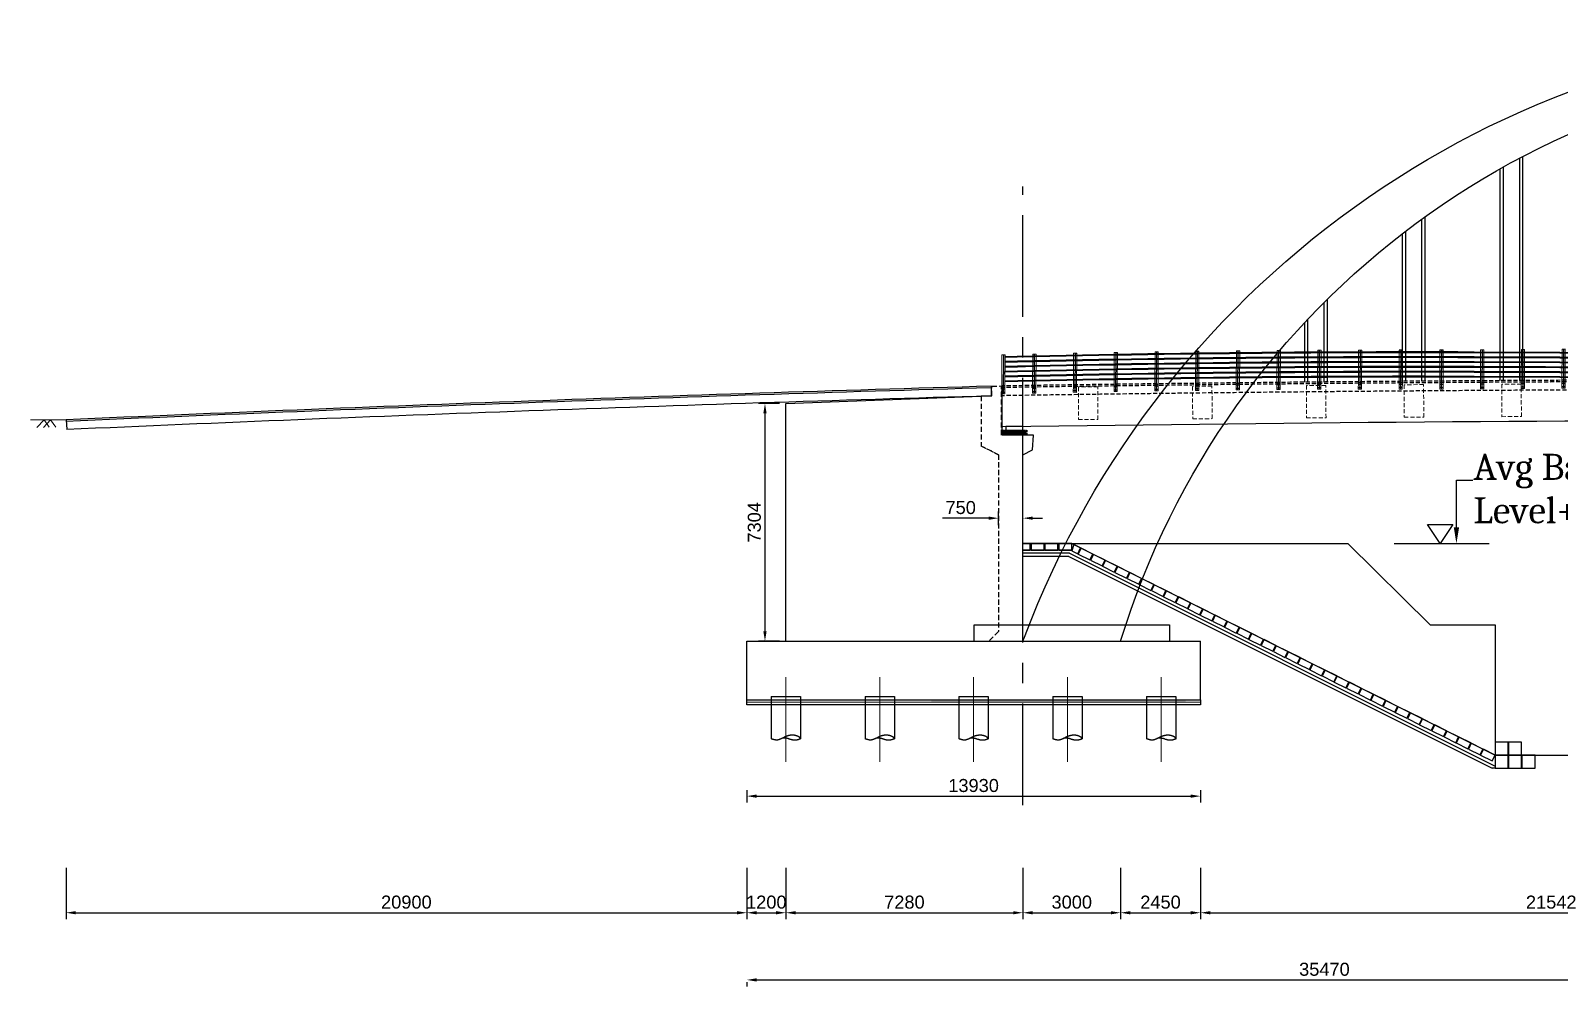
# Model space of a CAD drawing. Header units: millimetres. Extents: x 1231188 to 3899118, y -5478610 to -489530.
# Drawn here: x 3068080 to 3115048, y -2933887 to -2904527 of the extents above; entities that cross this region are included whole.
import ezdxf
from ezdxf import colors
from ezdxf.entities.mleader import LeaderData, LeaderLine
from ezdxf.math import Vec2, Vec3

# ---------------------------------------------------------------- set-up
doc = ezdxf.new("R2010")
doc.units = ezdxf.units.MM
doc.header["$LTSCALE"] = 25
doc.header["$MEASUREMENT"] = 0
doc.header["$PDMODE"] = 3
for name, pattern in [('CENTER', [2, 1.25, -0.25, 0.25, -0.25]), ('CENTER2', [1.125, 0.75, -0.125, 0.125, -0.125]), ('DASHED2', [0.375, 0.25, -0.125])]:
    doc.linetypes.add(name, pattern=pattern)
doc.layers.get('Defpoints').update_dxf_attribs({"color": 230, "lineweight": 9})
for name, color, linetype in [('ABUTMENT', 1, 'Continuous'), ('bearing', 7, 'Continuous'), ('con-outline', 7, 'Continuous'), ('Deck _Hidden', 7, 'DASHED2'), ('Girder _Hidden', 8, 'DASHED2'), ('Hatch 1', 14, 'Continuous'), ('pedestal', 7, 'Continuous'), ('Pile Cap', 21, 'Continuous'), ('Railling_1', 8, 'Continuous'), ('Restraint-1', 8, 'DASHED2'), ('SLOPEEARTH', 3, 'Continuous'), ('Suspender', 3, 'Continuous'), ('WC_Hidden', 8, 'DASHED2')]:
    doc.layers.add(name, color=color, linetype=linetype)
for name, color, linetype, lineweight in [('Center line', 252, 'CENTER', 9), ('COLUMN', 1, 'Continuous', 25), ('Con_Hidden', 8, 'DASHED2', 9), ('DIM', 8, 'Continuous', 13), ('DIMEN', 8, 'Continuous', 9), ('grid', 114, 'CENTER2', 20), ('HATCH', 191, 'Continuous', 9), ('HOUSEP1', 7, 'Continuous', 15), ('PILE', 214, 'Continuous', 30), ('Railing', 8, 'Continuous', 0), ('WALL', 10, 'Continuous', 25), ('x section', 3, 'Continuous', 30)]:
    doc.layers.add(name, color=color, linetype=linetype, lineweight=lineweight)
doc.styles.add('ARIAL', font='arial.ttf', dxfattribs={"height": 400})
doc.styles.get("Standard").update_dxf_attribs({"font": 'swissl.ttf'})
doc.dimstyles.new('dim-50', dxfattribs={"dimtxt": 200, "dimasz": 200, "dimexe": 20, "dimexo": 20, "dimgap": 0.09, "dimtad": 0, "dimdec": 0, "dimzin": 0, "dimdsep": 46, "dimtxsty": 'Standard', "dimcen": 0.09, "dimclrd": 5, "dimclrt": 5, "dimazin": 0, "dimtfac": 1, "dimtdec": 0, "dimtofl": 0, "dimtmove": 0, "dimatfit": 3, "dimfxl": 1, "dimtolj": 1, "dimtzin": 0, "dimarcsym": 0})

# ---------------------------------------------------------------- blocks, each defined once
blk = doc.blocks.new('Railing')
at = {"layer": 'Railing', "linetype": 'Continuous', "ltscale": 100}
for p, q in [((136657, 473126), (136657, 472128)), ((136757, 473126), (136757, 472128)), ((136657, 472128), (136657, 471928)), ((136657, 472128), (136757, 472128)), ((136757, 472128), (136757, 471928)), ((136657, 471928), (136757, 471928))]:
    blk.add_line(p, q, dxfattribs=at)
at = {"layer": 'Railing', "color": 5, "linetype": 'Continuous', "ltscale": 100}
for p, q in [((136702, 471928), (136702, 473126)), ((136707, 471928), (136707, 473128)), ((136712, 471928), (136712, 473126))]:
    blk.add_line(p, q, dxfattribs=at)
at = {"layer": 'Railing', "color": 5}
for p, q in [((136677, 472076), (136665, 472076)), ((136677, 472076), (136677, 472089)), ((136677, 472076), (136677, 472061)), ((136677, 472076), (136691, 472076)), ((136737, 472076), (136723, 472076)), ((136737, 472076), (136737, 472089)), ((136737, 472076), (136737, 472061)), ((136737, 472076), (136748, 472076)), ((136677, 471976), (136665, 471976)), ((136677, 471976), (136677, 471989)), ((136677, 471976), (136677, 471961)), ((136677, 471976), (136691, 471976)), ((136737, 471976), (136723, 471976)), ((136737, 471976), (136737, 471989)), ((136737, 471976), (136737, 471961)), ((136737, 471976), (136748, 471976))]:
    blk.add_line(p, q, dxfattribs=at)
for centre in [(136677, 472076), (136737, 472076), (136677, 471976), (136737, 471976)]:
    blk.add_circle(centre, 6.69, dxfattribs=at)
at = {"layer": 'Railing', "linetype": 'Continuous', "ltscale": 100}
for points in [[(136657, 473128), (136657, 473128), (136657, 473127), (136657, 473126), (136679, 473126), (136702, 473126), (136702, 473120), (136702, 473114), (136704, 473114), (136707, 473114), (136707, 473121), (136707, 473128), (136682, 473128), (136657, 473128)], [(136757, 473128), (136757, 473128), (136757, 473127), (136757, 473126), (136734, 473126), (136712, 473126), (136712, 473120), (136712, 473114), (136709, 473114), (136707, 473114), (136707, 473121), (136707, 473128), (136732, 473128), (136757, 473128)]]:
    blk.add_open_spline(points, degree=2, knots=[0, 0, 0, 5, 10, 10, 50, 50, 90, 90, 100, 100, 150, 150, 200, 200, 200], dxfattribs=at)
blk.add_open_spline([(136657, 473128), (136732, 473128), (136757, 473128)], degree=2, dxfattribs=at)
blk = doc.blocks.new('wq')
at = {"layer": 'Railling_1', "linetype": 'Continuous', "ltscale": 100}
for points in [[(3152767, -2891022), (3152395, -2891014), (3151894, -2891002), (3151393, -2890992), (3150892, -2890982), (3150391, -2890972), (3149890, -2890962), (3149389, -2890954), (3148888, -2890945), (3148387, -2890937), (3147886, -2890930), (3147385, -2890923), (3146884, -2890917), (3146383, -2890911), (3145882, -2890905), (3145381, -2890900), (3144881, -2890895), (3144380, -2890891), (3143879, -2890888), (3143378, -2890884), (3142877, -2890882), (3142376, -2890879), (3141875, -2890878), (3141374, -2890876), (3140873, -2890875), (3140372, -2890875), (3139871, -2890875), (3139371, -2890876), (3138870, -2890877), (3138369, -2890878), (3125223, -2890930)], [(3152767, -2891047), (3152394, -2891039), (3151893, -2891027), (3151392, -2891017), (3150891, -2891007), (3150390, -2890997), (3149890, -2890987), (3149389, -2890979), (3148888, -2890970), (3148387, -2890962), (3147886, -2890955), (3147385, -2890948), (3146884, -2890942), (3146383, -2890936), (3145882, -2890930), (3145381, -2890925), (3144880, -2890920), (3144379, -2890916), (3143879, -2890913), (3143378, -2890909), (3142877, -2890907), (3142376, -2890904), (3141875, -2890903), (3141374, -2890901), (3140873, -2890900), (3140372, -2890900), (3139871, -2890900), (3139371, -2890901), (3138870, -2890902), (3138369, -2890903), (3125223, -2890955)], [(3152768, -2891172), (3152391, -2891164), (3151890, -2891152), (3151390, -2891142), (3150889, -2891131), (3150388, -2891122), (3149887, -2891112), (3149386, -2891104), (3148886, -2891095), (3148385, -2891087), (3147884, -2891080), (3147383, -2891073), (3146882, -2891067), (3146382, -2891061), (3145881, -2891055), (3145380, -2891050), (3144879, -2891045), (3144378, -2891041), (3143878, -2891038), (3143377, -2891034), (3142876, -2891032), (3142375, -2891029), (3141875, -2891028), (3141374, -2891026), (3140873, -2891025), (3140372, -2891025), (3139871, -2891025), (3139371, -2891026), (3138870, -2891027), (3138369, -2891028), (3125223, -2891080)], [(3152768, -2891197), (3152391, -2891189), (3151890, -2891177), (3151389, -2891167), (3150888, -2891156), (3150388, -2891147), (3149887, -2891137), (3149386, -2891129), (3148885, -2891120), (3148384, -2891112), (3147884, -2891105), (3147383, -2891098), (3146882, -2891092), (3146381, -2891086), (3145880, -2891080), (3145380, -2891075), (3144879, -2891070), (3144378, -2891066), (3143877, -2891063), (3143377, -2891059), (3142876, -2891057), (3142375, -2891054), (3141874, -2891053), (3141374, -2891051), (3140873, -2891050), (3140372, -2891050), (3139871, -2891050), (3139371, -2891051), (3138870, -2891052), (3138369, -2891053), (3125223, -2891105)], [(3152769, -2891322), (3152388, -2891314), (3151887, -2891302), (3151386, -2891292), (3150886, -2891281), (3150385, -2891272), (3149884, -2891262), (3149384, -2891254), (3148883, -2891245), (3148382, -2891237), (3147882, -2891230), (3147381, -2891223), (3146880, -2891217), (3146380, -2891211), (3145879, -2891205), (3145378, -2891200), (3144878, -2891195), (3144377, -2891191), (3143877, -2891188), (3143376, -2891184), (3142875, -2891182), (3142375, -2891179), (3141874, -2891178), (3141373, -2891176), (3140873, -2891175), (3140372, -2891175), (3139871, -2891175), (3139371, -2891176), (3138870, -2891177), (3138370, -2891178), (3125223, -2891230)], [(3152769, -2891347), (3152387, -2891339), (3151887, -2891327), (3151386, -2891317), (3150885, -2891306), (3150385, -2891297), (3149884, -2891287), (3149383, -2891279), (3148883, -2891270), (3148382, -2891262), (3147881, -2891255), (3147381, -2891248), (3146880, -2891242), (3146379, -2891236), (3145879, -2891230), (3145378, -2891225), (3144878, -2891220), (3144377, -2891216), (3143876, -2891213), (3143376, -2891209), (3142875, -2891207), (3142374, -2891204), (3141874, -2891203), (3141373, -2891201), (3140873, -2891200), (3140372, -2891200), (3139871, -2891200), (3139371, -2891201), (3138870, -2891202), (3138370, -2891203), (3125223, -2891255)], [(3152769, -2891472), (3152384, -2891464), (3151884, -2891452), (3151383, -2891442), (3150883, -2891431), (3150382, -2891422), (3149882, -2891412), (3149381, -2891404), (3148881, -2891395), (3148380, -2891387), (3147880, -2891380), (3147379, -2891373), (3146878, -2891367), (3146378, -2891361), (3145877, -2891355), (3145377, -2891350), (3144876, -2891345), (3144376, -2891341), (3143875, -2891338), (3143375, -2891334), (3142874, -2891332), (3142374, -2891329), (3141873, -2891328), (3141373, -2891326), (3140872, -2891325), (3140372, -2891325), (3139872, -2891325), (3139371, -2891326), (3138871, -2891327), (3138370, -2891328), (3125223, -2891380)], [(3152770, -2891497), (3152384, -2891489), (3151883, -2891477), (3151383, -2891467), (3150882, -2891456), (3150382, -2891447), (3149881, -2891437), (3149381, -2891429), (3148880, -2891420), (3148380, -2891412), (3147879, -2891405), (3147379, -2891398), (3146878, -2891392), (3146378, -2891386), (3145877, -2891380), (3145377, -2891375), (3144876, -2891370), (3144376, -2891366), (3143875, -2891363), (3143375, -2891359), (3142874, -2891357), (3142374, -2891354), (3141873, -2891353), (3141373, -2891351), (3140872, -2891350), (3140372, -2891350), (3139872, -2891350), (3139371, -2891351), (3138871, -2891352), (3138370, -2891353), (3125223, -2891405)], [(3152770, -2891623), (3152381, -2891613), (3151880, -2891602), (3151380, -2891592), (3150880, -2891581), (3150379, -2891572), (3149879, -2891562), (3149378, -2891554), (3148878, -2891545), (3148378, -2891537), (3147877, -2891530), (3147377, -2891523), (3146877, -2891517), (3146376, -2891511), (3145876, -2891505), (3145375, -2891500), (3144875, -2891495), (3144375, -2891491), (3143874, -2891488), (3143374, -2891484), (3142874, -2891482), (3142373, -2891479), (3141873, -2891478), (3141373, -2891476), (3140872, -2891475), (3140372, -2891475), (3139872, -2891475), (3139371, -2891476), (3138871, -2891477), (3138371, -2891478), (3125223, -2891530)], [(3152771, -2891648), (3152380, -2891638), (3151880, -2891627), (3151380, -2891617), (3150879, -2891606), (3150379, -2891597), (3149878, -2891587), (3149378, -2891579), (3148878, -2891570), (3148377, -2891562), (3147877, -2891555), (3147377, -2891548), (3146876, -2891542), (3146376, -2891536), (3145876, -2891530), (3145375, -2891525), (3144875, -2891520), (3144374, -2891516), (3143874, -2891513), (3143374, -2891509), (3142873, -2891507), (3142373, -2891504), (3141873, -2891503), (3141373, -2891501), (3140872, -2891500), (3140372, -2891500), (3139872, -2891500), (3139371, -2891501), (3138871, -2891502), (3138371, -2891503), (3125223, -2891555)], [(3152771, -2891773), (3152377, -2891763), (3151877, -2891752), (3151377, -2891742), (3150877, -2891731), (3150376, -2891722), (3149876, -2891712), (3149376, -2891704), (3148876, -2891695), (3148375, -2891687), (3147875, -2891680), (3147375, -2891673), (3146875, -2891667), (3146374, -2891661), (3145874, -2891655), (3145374, -2891650), (3144874, -2891645), (3144373, -2891641), (3143873, -2891638), (3143373, -2891634), (3142873, -2891632), (3142373, -2891629), (3141872, -2891628), (3141372, -2891626), (3140872, -2891625), (3140372, -2891625), (3139872, -2891625), (3139371, -2891626), (3138871, -2891627), (3138371, -2891628), (3125223, -2891680)], [(3152772, -2891798), (3152377, -2891788), (3151877, -2891777), (3151376, -2891767), (3150876, -2891756), (3150376, -2891747), (3149876, -2891737), (3149375, -2891729), (3148875, -2891720), (3148375, -2891712), (3147875, -2891705), (3147374, -2891698), (3146874, -2891692), (3146374, -2891686), (3145874, -2891680), (3145374, -2891675), (3144873, -2891670), (3144373, -2891666), (3143873, -2891663), (3143373, -2891659), (3142873, -2891657), (3142372, -2891654), (3141872, -2891653), (3141372, -2891651), (3140872, -2891650), (3140372, -2891650), (3139872, -2891650), (3139371, -2891651), (3138871, -2891652), (3138371, -2891653), (3125223, -2891705)]]:
    blk.add_lwpolyline(points, dxfattribs=at)
at = {"layer": 'Railling_1', "xscale": -1}
for p, rotation in [((3264163, -3363369), 0.2228000055985024), ((3265413, -3363369), 0.2228000055985024), ((3266663, -3363368), 0.2228000055985024), ((3267913, -3363371), 0.2228000055985024), ((3269163, -3363376), 0.2228000055985024), ((3270413, -3363385), 0.2228000055985024), ((3271663, -3363384), 0.2228000055985024), ((3272913, -3363387), 0.2228000055985024), ((3274163, -3363392), 0.2228000055985024), ((3275413, -3363400), 0.2228000055985024), ((3276663, -3363412), 0.2228000055985024), ((3279045, -3363085), 0.3603301238060918), ((3280295, -3363084), 0.3603301238060918), ((3281545, -3363087), 0.3603301238060918), ((3282795, -3363092), 0.3603301238060918), ((3284045, -3363100), 0.3603301238060918), ((3285295, -3363112), 0.3603301238060918), ((3286545, -3363126), 0.3603301238060918), ((3287795, -3363143), 0.3603301238060918), ((3289046, -3363163), 0.3603301238060918), ((3290296, -3363186), 0.3603301238060918), ((3291546, -3363211), 0.3603301238060918), ((3292496, -3363234), 0.3603301238060918)]:
    blk.add_blockref('Railing', p, dxfattribs=dict(at, rotation=rotation))
blk = doc.blocks.new('*D604')
at = {"layer": 'Defpoints', "color": 0, "lineweight": -2, "ltscale": 150, "transparency": 16777216}
for p in [(3069167, -2930048), (3090068, -2930048), (3090068, -2931624)]:
    blk.add_point(p, dxfattribs=at)
at = {"layer": 'DIM', "color": 0, "lineweight": -2, "ltscale": 150, "transparency": 16777216}
for p, q in [((3069167, -2930248), (3069167, -2931824)), ((3090068, -2930248), (3090068, -2931824))]:
    blk.add_line(p, q, dxfattribs=at)
at = {"layer": 'DIM', "color": 5, "lineweight": -2, "ltscale": 150, "transparency": 16777216}
blk.add_line((3069467, -2931624), (3089768, -2931624), dxfattribs=at)
for points in [[(3069467, -2931574), (3069467, -2931674), (3069167, -2931624)], [(3089768, -2931574), (3089768, -2931674), (3090068, -2931624)]]:
    blk.add_solid(points, dxfattribs=at)
at = {"layer": 'DIM', "color": 2, "ltscale": 150, "transparency": 16777216, "insert": (3079617, -2931300), "char_height": 400, "attachment_point": 5, "style": 'ARIAL'}
blk.add_mtext('\\A1;20900', dxfattribs=at)
blk = doc.blocks.new('*D605')
at = {"layer": 'Defpoints', "color": 0, "lineweight": -2, "ltscale": 150, "transparency": 16777216}
for p in [(3090068, -2930048), (3091268, -2930048), (3091268, -2931624)]:
    blk.add_point(p, dxfattribs=at)
at = {"layer": 'DIM', "color": 0, "lineweight": -2, "ltscale": 150, "transparency": 16777216}
for p, q in [((3090068, -2930248), (3090068, -2931824)), ((3091268, -2930248), (3091268, -2931824))]:
    blk.add_line(p, q, dxfattribs=at)
at = {"layer": 'DIM', "color": 5, "lineweight": -2, "ltscale": 150, "transparency": 16777216}
blk.add_line((3090368, -2931624), (3090968, -2931624), dxfattribs=at)
for points in [[(3090368, -2931574), (3090368, -2931674), (3090068, -2931624)], [(3090968, -2931574), (3090968, -2931674), (3091268, -2931624)]]:
    blk.add_solid(points, dxfattribs=at)
at = {"layer": 'DIM', "color": 2, "ltscale": 150, "transparency": 16777216, "insert": (3090668, -2931300), "char_height": 400, "attachment_point": 5, "style": 'ARIAL'}
blk.add_mtext('\\A1;1200', dxfattribs=at)
blk = doc.blocks.new('*D606')
at = {"layer": 'Defpoints', "color": 0, "lineweight": -2, "ltscale": 150, "transparency": 16777216}
for p in [(3091268, -2930048), (3098548, -2930048), (3098548, -2931624)]:
    blk.add_point(p, dxfattribs=at)
at = {"layer": 'DIM', "color": 0, "lineweight": -2, "ltscale": 150, "transparency": 16777216}
for p, q in [((3091268, -2930248), (3091268, -2931824)), ((3098548, -2930248), (3098548, -2931824))]:
    blk.add_line(p, q, dxfattribs=at)
at = {"layer": 'DIM', "color": 5, "lineweight": -2, "ltscale": 150, "transparency": 16777216}
blk.add_line((3091568, -2931624), (3098248, -2931624), dxfattribs=at)
for points in [[(3091568, -2931574), (3091568, -2931674), (3091268, -2931624)], [(3098248, -2931574), (3098248, -2931674), (3098548, -2931624)]]:
    blk.add_solid(points, dxfattribs=at)
at = {"layer": 'DIM', "color": 2, "ltscale": 150, "transparency": 16777216, "insert": (3094908, -2931300), "char_height": 400, "attachment_point": 5, "style": 'ARIAL'}
blk.add_mtext('\\A1;7280', dxfattribs=at)
blk = doc.blocks.new('*D607')
at = {"layer": 'Defpoints', "color": 0, "lineweight": -2, "ltscale": 150, "transparency": 16777216}
for p in [(3098547, -2930048), (3101546, -2930048), (3101546, -2931624)]:
    blk.add_point(p, dxfattribs=at)
at = {"layer": 'DIM', "color": 0, "lineweight": -2, "ltscale": 150, "transparency": 16777216}
for p, q in [((3098547, -2930248), (3098547, -2931824)), ((3101546, -2930248), (3101546, -2931824))]:
    blk.add_line(p, q, dxfattribs=at)
at = {"layer": 'DIM', "color": 5, "lineweight": -2, "ltscale": 150, "transparency": 16777216}
blk.add_line((3098847, -2931624), (3101246, -2931624), dxfattribs=at)
for points in [[(3098847, -2931574), (3098847, -2931674), (3098547, -2931624)], [(3101246, -2931574), (3101246, -2931674), (3101546, -2931624)]]:
    blk.add_solid(points, dxfattribs=at)
at = {"layer": 'DIM', "color": 2, "ltscale": 150, "transparency": 16777216, "insert": (3100046, -2931300), "char_height": 400, "attachment_point": 5, "style": 'ARIAL'}
blk.add_mtext('\\A1;3000', dxfattribs=at)
blk = doc.blocks.new('*D608')
at = {"layer": 'Defpoints', "color": 0, "lineweight": -2, "ltscale": 150, "transparency": 16777216}
for p in [(3101546, -2930048), (3103997, -2930048), (3103997, -2931624)]:
    blk.add_point(p, dxfattribs=at)
at = {"layer": 'DIM', "color": 0, "lineweight": -2, "ltscale": 150, "transparency": 16777216}
for p, q in [((3101546, -2930248), (3101546, -2931824)), ((3103997, -2930248), (3103997, -2931824))]:
    blk.add_line(p, q, dxfattribs=at)
at = {"layer": 'DIM', "color": 5, "lineweight": -2, "ltscale": 150, "transparency": 16777216}
blk.add_line((3101846, -2931624), (3103697, -2931624), dxfattribs=at)
for points in [[(3101846, -2931574), (3101846, -2931674), (3101546, -2931624)], [(3103697, -2931574), (3103697, -2931674), (3103997, -2931624)]]:
    blk.add_solid(points, dxfattribs=at)
at = {"layer": 'DIM', "color": 2, "ltscale": 150, "transparency": 16777216, "insert": (3102771, -2931300), "char_height": 400, "attachment_point": 5, "style": 'ARIAL'}
blk.add_mtext('\\A1;2450', dxfattribs=at)
blk = doc.blocks.new('*D609')
at = {"layer": 'Defpoints', "color": 0, "lineweight": -2, "ltscale": 150, "transparency": 16777216}
for p in [(3103996, -2930048), (3125538, -2930048), (3125538, -2931624)]:
    blk.add_point(p, dxfattribs=at)
at = {"layer": 'DIM', "color": 0, "lineweight": -2, "ltscale": 150, "transparency": 16777216}
for p, q in [((3103996, -2930248), (3103996, -2931824)), ((3125538, -2930248), (3125538, -2931824))]:
    blk.add_line(p, q, dxfattribs=at)
at = {"layer": 'DIM', "color": 5, "lineweight": -2, "ltscale": 150, "transparency": 16777216}
blk.add_line((3104296, -2931624), (3125238, -2931624), dxfattribs=at)
for points in [[(3104296, -2931574), (3104296, -2931674), (3103996, -2931624)], [(3125238, -2931574), (3125238, -2931674), (3125538, -2931624)]]:
    blk.add_solid(points, dxfattribs=at)
at = {"layer": 'DIM', "color": 2, "ltscale": 150, "transparency": 16777216, "insert": (3114767, -2931300), "char_height": 400, "attachment_point": 5, "style": 'ARIAL'}
blk.add_mtext('\\A1;21542', dxfattribs=at)
blk = doc.blocks.new('*D615')
at = {"layer": 'Defpoints', "color": 0, "lineweight": -2, "ltscale": 150, "transparency": 16777216}
for p in [(3090068, -2933555, 46692), (3125538, -2933555), (3125538, -2933687)]:
    blk.add_point(p, dxfattribs=at)
at = {"layer": 'DIM', "color": 0, "lineweight": -2, "ltscale": 150, "transparency": 16777216}
for p, q in [((3090068, -2933755), (3090068, -2933887)), ((3125538, -2933755), (3125538, -2933887))]:
    blk.add_line(p, q, dxfattribs=at)
at = {"layer": 'DIM', "color": 5, "lineweight": -2, "ltscale": 150, "transparency": 16777216}
blk.add_line((3090368, -2933687), (3125238, -2933687), dxfattribs=at)
for points in [[(3090368, -2933637), (3090368, -2933737), (3090068, -2933687)], [(3125238, -2933637), (3125238, -2933737), (3125538, -2933687)]]:
    blk.add_solid(points, dxfattribs=at)
at = {"layer": 'DIM', "color": 2, "ltscale": 150, "transparency": 16777216, "insert": (3107803, -2933363), "char_height": 400, "attachment_point": 5, "style": 'ARIAL'}
blk.add_mtext('\\A1;35470', dxfattribs=at)
blk = doc.blocks.new('*D617')
at = {"layer": 'Defpoints', "color": 0, "lineweight": -2, "ltscale": 150, "transparency": 16777216}
for p in [(3090067, -2927661, 46692), (3103997, -2927662, 46692), (3103997, -2928042)]:
    blk.add_point(p, dxfattribs=at)
at = {"layer": 'DIM', "color": 0, "lineweight": -2, "ltscale": 150, "transparency": 16777216}
for p, q in [((3090067, -2927861), (3090067, -2928242)), ((3103997, -2927862), (3103997, -2928242))]:
    blk.add_line(p, q, dxfattribs=at)
at = {"layer": 'DIM', "color": 5, "lineweight": -2, "ltscale": 150, "transparency": 16777216}
blk.add_line((3090367, -2928042), (3103697, -2928042), dxfattribs=at)
for points in [[(3090367, -2927992), (3090367, -2928092), (3090067, -2928042)], [(3103697, -2927992), (3103697, -2928092), (3103997, -2928042)]]:
    blk.add_solid(points, dxfattribs=at)
at = {"layer": 'DIM', "color": 2, "ltscale": 150, "transparency": 16777216, "insert": (3097032, -2927718), "char_height": 400, "attachment_point": 5, "style": 'ARIAL'}
blk.add_mtext('\\A1;13930', dxfattribs=at)
blk = doc.blocks.new('*D620')
at = {"layer": 'Defpoints', "color": 0, "lineweight": -2, "ltscale": 150, "transparency": 16777216}
for p in [(3098546, -2919504), (3097796, -2919923), (3098546, -2919923, 4369)]:
    blk.add_point(p, dxfattribs=at)
at = {"layer": 'DIM', "color": 5, "lineweight": -2, "ltscale": 150, "transparency": 16777216}
for p, q in [((3097496, -2919504), (3096077, -2919504)), ((3098846, -2919504), (3099146, -2919504))]:
    blk.add_line(p, q, dxfattribs=at)
at = {"layer": 'DIM', "color": 0, "lineweight": -2, "ltscale": 150, "transparency": 16777216}
for p, q in [((3097796, -2919723), (3097796, -2919304)), ((3098546, -2919723), (3098546, -2919304))]:
    blk.add_line(p, q, dxfattribs=at)
at = {"layer": 'DIM', "color": 5, "lineweight": -2, "ltscale": 150, "transparency": 16777216}
for points in [[(3097496, -2919454), (3097496, -2919554), (3097796, -2919504)], [(3098846, -2919454), (3098846, -2919554), (3098546, -2919504)]]:
    blk.add_solid(points, dxfattribs=at)
at = {"layer": 'DIM', "color": 2, "ltscale": 150, "transparency": 16777216, "insert": (3096636, -2919180), "char_height": 400, "attachment_point": 5, "style": 'ARIAL'}
blk.add_mtext('\\A1;750', dxfattribs=at)
blk = doc.blocks.new('*D621')
at = {"layer": 'Defpoints', "color": 0, "lineweight": -2, "ltscale": 150, "transparency": 16777216}
for p in [(3091268, -2915979, 46692), (3090627, -2923283), (3091268, -2923283, 46692)]:
    blk.add_point(p, dxfattribs=at)
at = {"layer": 'DIM', "color": 0, "lineweight": -2, "ltscale": 150, "transparency": 16777216}
for p, q in [((3091068, -2915979), (3090427, -2915979)), ((3091068, -2923283), (3090427, -2923283))]:
    blk.add_line(p, q, dxfattribs=at)
at = {"layer": 'DIM', "color": 5, "lineweight": -2, "ltscale": 150, "transparency": 16777216}
blk.add_line((3090627, -2916279), (3090627, -2922983), dxfattribs=at)
for points in [[(3090577, -2916279), (3090677, -2916279), (3090627, -2915979)], [(3090577, -2922983), (3090677, -2922983), (3090627, -2923283)]]:
    blk.add_solid(points, dxfattribs=at)
at = {"layer": 'DIM', "color": 2, "ltscale": 150, "transparency": 16777216, "insert": (3090302, -2919631), "char_height": 400, "attachment_point": 5, "rotation": 90, "style": 'ARIAL'}
blk.add_mtext('\\A1;7304', dxfattribs=at)

msp = doc.modelspace()

# ---------------------------------------------------------------- hatches: boundary and pattern name
at = {"layer": 'HATCH', "linetype": 'ByBlock', "ltscale": 100}
h = msp.add_hatch(dxfattribs=at)
h.set_pattern_fill('AR-CONC', color=256, scale=22, style=0)
h.set_pattern_definition([(50, (-7724980.62, -8480515.04), (157.7972402, -13.8054697), [16.5, -181.5]), (355, (-7724980.62, -8480515.04), (-30.5252934, 165.4822694), [13.2, -145.2]), (100.4514, (-7724967.47, -8480516.19), (127.272064, 151.6766993), [14.0228418, -154.2512646]), (46.1842, (-7724980.62, -8480471.04), (234.7930307, -36.414183), [24.75, -272.25]), (96.6356, (-7724961.05, -8480474.08), (205.6257952, 214.3059316), [21.0342634, -231.37686]), (351.1842, (-7724980.62, -8480471.04), (205.625628, 214.306092), [19.8, -217.8]), (21, (-7724958.62, -8480482.04), (131.3195515, -88.576156), [16.5, -181.5]), (326, (-7724958.62, -8480482.04), (53.529373, 159.53301), [13.2, -145.2]), (71.4514, (-7724947.67, -8480489.42), (184.8489783, 70.9567093), [14.0228418, -154.2512646]), (37.5, (-7724980.615, -8480515.04), (2.67516817, 73.23664784), [0, -143.44, 0, -147.4, 0, -145.75]), (7.5, (-7724980.615, -8480515.04), (57.87529824, 86.7705766), [0, -84.04, 0, -140.14, 0, -55.55]), (327.5, (-7725029.675, -8480515.04), (117.44093596, -4.96207178), [0, -55, 0, -171.6, 0, -227.7]), (317.5, (-7725051.68, -8480515.04), (128.30095726, 22.0230961), [0, -71.5, 0, -113.96, 0, -161.7])])
h.paths.add_polyline_path([(3095733.54247, -2925084.5975), (3095733.54247, -2925159.5975), (3103545.50942, -2925159.5975), (3103545.50942, -2925084.5975)])
at = {"layer": 'Hatch 1', "ltscale": 20}
h = msp.add_hatch(dxfattribs=at)
h.set_pattern_fill('ANSI31', color=256, scale=10, angle=-0.032422674)
h.set_pattern_definition([(44.9675773, (-2139964.984, -356404), (-22.43793229, 22.46334113), [])])
h.paths.add_polyline_path([(3098658.97612, -2916801.70934), (3097908.9271, -2916801.70934), (3097908.9271, -2916951.70934), (3098658.97612, -2916951.70934)])

# ---------------------------------------------------------------- linework, layer by layer
at = {"layer": 'ABUTMENT', "ltscale": 20}
for p, q in [((3091267.50315, -2915979, 46691.78814), (3097267.50315, -2915758.29208, 4140.15585)), ((3091267.50315, -2923283.06202, 46691.78814), (3091267.53081, -2915978.99898, 46691.59202))]:
    msp.add_line(p, q, dxfattribs=at)
at = {"layer": 'ABUTMENT', "linetype": 'DASHED2', "ltscale": 25}
for p, q in [((3097587.38082, -2915449.18136, 46777.18499), (3097887.1058, -2915442.76356, 46691.78814)), ((3097587.38082, -2915749.72549, 4140.15585), (3097587.38082, -2915449.18136, 46777.18499)), ((3097886.94948, -2916951.70934, 68040.52647), (3097886.94948, -2915442.76691, 68040.52647)), ((3097797.09362, -2917553.84209, 63770.83288), (3097267.50315, -2917289.04686, 63770.83288))]:
    msp.add_line(p, q, dxfattribs=at)
for points, elevation in [([(3097567.38082, -2915749.72549), (3097267.50315, -2915758.29208), (3097267.50315, -2917289.04686)], 4140.15585), ([(3098545.50942, -2923283.06202), (3098545.4943, -2921454.2472)], 4368.97532)]:
    msp.add_lwpolyline(points, dxfattribs=dict(at, elevation=elevation))
at = {"layer": 'ABUTMENT', "ltscale": 20}
for points, elevation in [([(3097267.50315, -2915758.29208), (3097567.38082, -2915749.72549), (3097587.38082, -2915749.72549)], 4140.15585), ([(3098545.50942, -2917554.10166), (3098545.50942, -2917554.10166), (3098845.50942, -2917404.10073), (3098867.25403, -2916951.96892), (3097908.88995, -2916951.70934)], 68139.8082), ([(3098545.4943, -2921454.2472), (3098545.50942, -2917554.10166)], 4368.97532)]:
    msp.add_lwpolyline(points, dxfattribs=dict(at, elevation=elevation))
at = {"layer": 'ABUTMENT', "linetype": 'DASHED2', "ltscale": 25}
msp.add_lwpolyline([(3097277.19077, -2917293.89067), (3097797.09362, -2917553.84209), (3097793.88265, -2922982.76114), (3097493.47418, -2923282.79909)], dxfattribs=at)
at = {"layer": 'bearing', "ltscale": 10, "elevation": -0.19256}
msp.add_lwpolyline([(3098017.79656, -2916801.74643), (3098545.50942, -2916801.96892), (3098545.50942, -2916682.96892), (3098017.79441, -2916689.04509)], close=True, dxfattribs=at)
at = {"layer": 'Center line', "ltscale": 100}
for p, q in [((3091267.50315, -2926990.05011, 46691.78814), (3091267.50315, -2924384.32898, 46691.78814)), ((3094149.50472, -2926990.05011, 35018.84111), (3094149.50472, -2924384.32898, 35018.84111)), ((3097031.50629, -2926991.58558, 4140.15585), (3097031.50629, -2924385.86445, 4140.15585)), ((3099913.50785, -2926991.58558, 11672.94704), (3099913.50785, -2924385.86445, 11672.94704)), ((3102795.50942, -2926991.58558), (3102795.50942, -2924385.86445))]:
    msp.add_line(p, q, dxfattribs=at)
at = {"layer": 'COLUMN', "color": 8, "lineweight": -2, "ltscale": 100}
for p, q in [((3097567.38082, -2915449.6035, 4140.15585), (3097567.38082, -2915749.72549, 4140.15585)), ((3097907.16876, -2916292.53033), (3097907.16876, -2915442.43169)), ((3069167.07901, -2916483.45924, 8280.3117), (3069190.64122, -2916782.70978, 8280.3117)), ((3109949, -2920283.06202), (3112857.5, -2920283.06202))]:
    msp.add_line(p, q, dxfattribs=at)
at = {"layer": 'COLUMN', "lineweight": 30, "ltscale": 100}
for p, q in [((3090067.50315, -2925083.06202, 46691.78814), (3090067.50315, -2923283.06202, 46691.78814)), ((3090067.50315, -2923283.06202, 46691.78814), (3103995.50942, -2923283.06202, 46691.78814)), ((3103995.50942, -2925083.06202, 46691.78814), (3103995.50942, -2923283.06202, 46691.78814))]:
    msp.add_line(p, q, dxfattribs=at)
for points in [[(3098545.50942, -2923283.06202), (3098592.10636, -2923159.66238, -0.69120611), (3152496.03996, -2923152.10697), (3152545.50942, -2923283.06202)], [(3101546.1099, -2923283.06202), (3101546.1099, -2923277.81421, -0.7396557555), (3149544.90893, -2923277.81421, -45.2344682021)]]:
    msp.add_lwpolyline(points, format="xyb", dxfattribs=at)
at = {"layer": 'COLUMN', "color": 8, "lineweight": -2, "ltscale": 100, "elevation": 4140.15585}
for points in [[(3097567.38082, -2915449.6035, 0.0039380277), (3069167.07901, -2916483.45924, 0.0039367837)], [(3097567.38082, -2915499.62383, 0.0039375923), (3069171.00605, -2916533.33433, 0.003921857)], [(3097567.38082, -2915749.72549, 0.0039354148), (3069190.64122, -2916782.70978, 0.0039196773)]]:
    msp.add_lwpolyline(points, format="xyb", dxfattribs=at)
at = {"layer": 'COLUMN', "color": 8, "lineweight": -2, "ltscale": 100}
msp.add_lwpolyline([(3111354.5, -2920283.06202), (3110969, -2919699.37596), (3111741.5, -2919699.37596), (3111354.5, -2920283.06202)], dxfattribs=at)
at = {"layer": 'COLUMN', "lineweight": 30, "ltscale": 100, "elevation": 4140.15585}
msp.add_lwpolyline([(3090067.50315, -2925084.5975), (3103995.50942, -2925084.5975), (3103995.50942, -2925233.06202), (3090067.50315, -2925233.06202)], close=True, dxfattribs=at)
at = {"layer": 'con-outline', "linetype": 'DASHED2', "ltscale": 10, "elevation": -0.19256}
msp.add_lwpolyline([(3098670.93736, -2916951.96892), (3097908.9271, -2916951.70934), (3097908.9271, -2916801.70934), (3098670.93736, -2916801.96892)], close=True, dxfattribs=at)
at = {"layer": 'Con_Hidden', "ltscale": 20}
for points in [[(3100249.08163, -2916474), (3100849.08163, -2916474), (3100849.08163, -2915474), (3100249.08163, -2915474)], [(3103761.22886, -2916454.42188), (3104361.18199, -2916446.92247), (3104348.68297, -2915447.00059), (3103748.72984, -2915454.5)], [(3107251.71137, -2916426.49444), (3107851.70803, -2916424.49446), (3107848.37472, -2915424.50001), (3107248.37805, -2915426.5)], [(3110254.17456, -2916404.98299), (3110854.16435, -2916401.48305), (3110848.33112, -2915401.50006), (3110248.34133, -2915405)], [(3113250.50935, -2916385.9875), (3113850.50185, -2916382.98754), (3113845.50192, -2915383.00004), (3113245.50942, -2915386)]]:
    msp.add_lwpolyline(points, close=True, dxfattribs=at)
at = {"layer": 'Deck _Hidden', "ltscale": 20}
for points in [[(3097907.16876, -2915492.43749, -0.0041455928), (3125545.44185, -2915300.63237)], [(3097907.16876, -2915742.46649, -0.004146164), (3125545.10399, -2915550.63215)]]:
    msp.add_lwpolyline(points, format="xyb", dxfattribs=at)
at = {"layer": 'Girder _Hidden', "color": 4, "linetype": 'ByBlock', "ltscale": 15}
msp.add_lwpolyline([(3097925.44509, -2916692.2983, -0.0041455928), (3125543.82015, -2916500.63128, -0.0041455928)], format="xyb", dxfattribs=at)
at = {"layer": 'HATCH', "linetype": 'ByBlock', "ltscale": 100}
for p, q in [((3090067.50315, -2925158.06202, 46691.78814), (3103995.50942, -2925158.06202, 46691.78814)), ((3103995.50942, -2925158.06202, 46691.78814), (3103995.50942, -2925083.06202, 46691.78814)), ((3103995.50942, -2925233.06202, 46691.78814), (3103995.50942, -2925158.06202, 46691.78814)), ((3090067.50315, -2925233.06202, 46691.78814), (3103995.50942, -2925233.06202, 46691.78814))]:
    msp.add_line(p, q, dxfattribs=at)
at = {"layer": 'Hatch 1', "ltscale": 20}
for p, q in [((3098544.11106, -2920279.37197), (3106411.83105, -2920278.75947)), ((3100045.50942, -2920283.06202), (3098545.49884, -2920283.06202)), ((3100045.50942, -2920483.06202), (3098545.49884, -2920483.06202)), ((3100045.50942, -2920283.06202), (3113045.50942, -2926783.06202))]:
    msp.add_line(p, q, dxfattribs=at)
at = {"layer": 'HOUSEP1', "ltscale": 100}
for p, q in [((3069167.07901, -2916483.45924, 4140.15585), (3068079.91508, -2916483.45924, 4140.15585)), ((3068493.65415, -2916483.45924), (3068271.80957, -2916718.50311)), ((3068695.22838, -2916483.45924), (3068473.3838, -2916718.50311)), ((3068493.65415, -2916483.45924), (3068648.19065, -2916708.1123)), ((3068695.22838, -2916483.45924), (3068849.76487, -2916708.1123))]:
    msp.add_line(p, q, dxfattribs=at)
at = {"layer": 'pedestal', "linetype": 'ByBlock', "ltscale": 100}
for p, q in [((3097045.50942, -2922783.06202), (3103045.50942, -2922783.06202)), ((3097045.50942, -2923283.06202), (3097045.50942, -2922783.06202)), ((3103045.50942, -2922783.06202), (3103045.50942, -2923283.06202))]:
    msp.add_line(p, q, dxfattribs=at)
at = {"layer": 'PILE', "linetype": 'DASHED2', "ltscale": 2000}
for p, q in [((3090817.50315, -2924982.75513, 46691.78814), (3091717.50315, -2924982.75513, 46691.78814)), ((3090817.50315, -2924982.75513, 46691.78814), (3090817.50315, -2926282.45491, 46691.78814)), ((3091717.50315, -2924982.75513, 46691.78814), (3091717.50315, -2926282.45491, 46691.78814)), ((3093699.50472, -2924982.75513, 35018.84111), (3094599.50472, -2924982.75513, 35018.84111)), ((3093699.50472, -2924982.75513, 35018.84111), (3093699.50472, -2926282.45491, 35018.84111)), ((3094599.50472, -2924982.75513, 35018.84111), (3094599.50472, -2926282.45491, 35018.84111)), ((3096581.50629, -2924984.29061, 4140.15585), (3097481.50629, -2924984.29061, 4140.15585)), ((3096581.50629, -2924984.29061, 4140.15585), (3096581.50629, -2926283.99038, 4140.15585)), ((3097481.50629, -2924984.29061, 4140.15585), (3097481.50629, -2926283.99038, 4140.15585)), ((3099463.50785, -2924984.29061, 11672.94704), (3100363.50785, -2924984.29061, 11672.94704)), ((3099463.50785, -2924984.29061, 11672.94704), (3099463.50785, -2926283.99038, 11672.94704)), ((3100363.50785, -2924984.29061, 11672.94704), (3100363.50785, -2926283.99038, 11672.94704)), ((3102345.50942, -2924984.29061), (3103245.50942, -2924984.29061)), ((3102345.50942, -2924984.29061), (3102345.50942, -2926283.99038)), ((3103245.50942, -2924984.29061), (3103245.50942, -2926283.99038))]:
    msp.add_line(p, q, dxfattribs=at)
for points, knots in [([(3091717.50315, -2926282.45491, 46691.78814), (3091717.50315, -2926241.18686, 46691.78814), (3091528.37734, -2926137.8066, 46691.78814), (3091243.28799, -2926197.99023, 46691.78814), (3091016.39289, -2926357.76673, 46691.78814), (3090865.31296, -2926294.19341, 46691.78814), (3090817.50315, -2926282.45491, 46691.78814)], [0, 0, 0, 0, 244.9137212183, 595.5205606989, 904.3406959188, 1047.3117082775, 1047.3117082775, 1047.3117082775, 1047.3117082775]), ([(3091717.50315, -2926282.45491, 46691.78814), (3091717.50315, -2926282.45491, 46691.78814), (3091514.96715, -2926376.15438, 46691.78814), (3091300.70801, -2926235.44479, 46691.78814), (3091138.43054, -2926265.91247, 46691.78814), (3091119.27187, -2926283.27809, 46691.78814)], [0, 0, 0, 0, 275.4076789922, 579.8569099783, 760.1416167795, 760.1416167795, 760.1416167795, 760.1416167795]), ([(3094599.50472, -2926282.45491, 35018.84111), (3094599.50472, -2926241.18686, 35018.84111), (3094410.3789, -2926137.8066, 35018.84111), (3094125.28955, -2926197.99023, 35018.84111), (3093898.39445, -2926357.76673, 35018.84111), (3093747.31453, -2926294.19341, 35018.84111), (3093699.50472, -2926282.45491, 35018.84111)], [0, 0, 0, 0, 244.9137212183, 595.5205606989, 904.3406959188, 1047.3117082775, 1047.3117082775, 1047.3117082775, 1047.3117082775]), ([(3094599.50472, -2926282.45491, 35018.84111), (3094599.50472, -2926282.45491, 35018.84111), (3094396.96872, -2926376.15438, 35018.84111), (3094182.70958, -2926235.44479, 35018.84111), (3094020.43211, -2926265.91247, 35018.84111), (3094001.27343, -2926283.27809, 35018.84111)], [0, 0, 0, 0, 275.4076789922, 579.8569099783, 760.1416167795, 760.1416167795, 760.1416167795, 760.1416167795]), ([(3097481.50629, -2926283.99038, 4140.15585), (3097481.50629, -2926242.72233, 4140.15585), (3097292.38047, -2926139.34208, 4140.15585), (3097007.29112, -2926199.52571, 4140.15585), (3096780.39602, -2926359.3022, 4140.15585), (3096629.3161, -2926295.72888, 4140.15585), (3096581.50629, -2926283.99038, 4140.15585)], [0, 0, 0, 0, 244.9137212183, 595.5205606989, 904.3406959188, 1047.3117082775, 1047.3117082775, 1047.3117082775, 1047.3117082775]), ([(3097481.50629, -2926283.99038, 4140.15585), (3097481.50629, -2926283.99038, 4140.15585), (3097278.97028, -2926377.68986, 4140.15585), (3097064.71114, -2926236.98026, 4140.15585), (3096902.43367, -2926267.44794, 4140.15585), (3096883.275, -2926284.81356, 4140.15585)], [0, 0, 0, 0, 275.4076789922, 579.8569099783, 760.1416167795, 760.1416167795, 760.1416167795, 760.1416167795]), ([(3100363.50785, -2926283.99038, 11672.94704), (3100363.50785, -2926242.72233, 11672.94704), (3100174.38204, -2926139.34208, 11672.94704), (3099889.29269, -2926199.52571, 11672.94704), (3099662.39759, -2926359.3022, 11672.94704), (3099511.31766, -2926295.72888, 11672.94704), (3099463.50785, -2926283.99038, 11672.94704)], [0, 0, 0, 0, 244.9137212183, 595.5205606989, 904.3406959188, 1047.3117082775, 1047.3117082775, 1047.3117082775, 1047.3117082775]), ([(3100363.50785, -2926283.99038, 11672.94704), (3100363.50785, -2926283.99038, 11672.94704), (3100160.97185, -2926377.68986, 11672.94704), (3099946.71271, -2926236.98026, 11672.94704), (3099784.43524, -2926267.44794, 11672.94704), (3099765.27657, -2926284.81356, 11672.94704)], [0, 0, 0, 0, 275.4076789922, 579.8569099783, 760.1416167795, 760.1416167795, 760.1416167795, 760.1416167795]), ([(3103245.50942, -2926283.99038), (3103245.50942, -2926242.72233), (3103056.3836, -2926139.34208), (3102771.29425, -2926199.52571), (3102544.39915, -2926359.3022), (3102393.31923, -2926295.72888), (3102345.50942, -2926283.99038)], [0, 0, 0, 0, 244.9137212183, 595.5205606989, 904.3406959188, 1047.3117082775, 1047.3117082775, 1047.3117082775, 1047.3117082775]), ([(3103245.50942, -2926283.99038), (3103245.50942, -2926283.99038), (3103042.97342, -2926377.68986), (3102828.71428, -2926236.98026), (3102666.43681, -2926267.44794), (3102647.27813, -2926284.81356)], [0, 0, 0, 0, 275.4076789922, 579.8569099783, 760.1416167795, 760.1416167795, 760.1416167795, 760.1416167795])]:
    msp.add_open_spline(points, degree=3, knots=knots, dxfattribs=at)
at = {"layer": 'Pile Cap', "ltscale": 150}
msp.add_line((3090067.50315, -2925083.06202, 46691.78814), (3103995.50942, -2925083.06202, 46691.78814), dxfattribs=at)
at = {"layer": 'Restraint-1', "color": 4, "linetype": 'ByBlock', "ltscale": 20}
msp.add_line((3097908.88995, -2916951.70934, 68040.91159), (3097907.16876, -2916292.53033), dxfattribs=at)
at = {"layer": 'SLOPEEARTH', "color": 0, "linetype": 'CENTER', "lineweight": -3, "ltscale": 100}
msp.add_line((3098545.50942, -2928320), (3098545.50942, -2909314.85685), dxfattribs=at)
at = {"layer": 'Suspender'}
for p, q in [((3113298.3046, -2915277.59475), (3113298.3046, -2908717.39836)), ((3113798.3046, -2915277.59475), (3113798.3046, -2908445.28114)), ((3113898.3046, -2915277.59475), (3113898.3046, -2908392.60664)), ((3113198.3046, -2915277.59475), (3113198.3046, -2908773.60124)), ((3110798.34133, -2915297.83308), (3110798.34133, -2910315.89499)), ((3110898.34133, -2915297.83308), (3110898.34133, -2910243.65794)), ((3110198.34133, -2915297.83308), (3110198.34133, -2910765.40241)), ((3110298.34133, -2915297.83308), (3110298.34133, -2910688.52666)), ((3107798.37805, -2915323.47116), (3107798.37805, -2912877.30355)), ((3107898.37805, -2915323.47116), (3107898.37805, -2912777.86994)), ((3107298.37805, -2915323.47116), (3107298.37805, -2913391.77227)), ((3107198.37805, -2915323.47116), (3107198.37805, -2913498.27166))]:
    msp.add_line(p, q, dxfattribs=at)
at = {"layer": 'WALL', "color": 6, "lineweight": 25}
for p, q in [((3099974.68902, -2920583.06202), (3098545.49884, -2920583.06202)), ((3099951.08223, -2920683.06202), (3098545.49884, -2920683.06202)), ((3099951.08223, -2920683.06202), (3112955.008, -2927185.02491)), ((3099974.68902, -2920583.06202), (3113045.50942, -2927118.47222)), ((3113045.50942, -2927183.06202), (3112955.008, -2927185.02491))]:
    msp.add_line(p, q, dxfattribs=at)
msp.add_lwpolyline([(3098545.49806, -2920483.48677), (3098773.13294, -2920483.48677), (3098773.13294, -2920283.48677), (3098545.49884, -2920283.48677)], dxfattribs=at)
for points in [[(3098796.35892, -2920483.48677), (3099196.35892, -2920483.48677), (3099196.35892, -2920283.48677), (3098796.35892, -2920283.48677)], [(3099221.64485, -2920483.48677), (3099621.64485, -2920483.48677), (3099621.64485, -2920283.48677), (3099221.64485, -2920283.48677)], [(3099645.50942, -2920483.06202), (3100045.50942, -2920483.06202), (3100045.50942, -2920283.06202), (3099645.50942, -2920283.06202)], [(3100050.03797, -2920508.93309), (3100228.9234, -2920598.37581), (3100318.36612, -2920419.49037), (3100108.47707, -2920314.54585)], [(3100245.48027, -2920606.65425), (3100603.25115, -2920785.53968), (3100692.69387, -2920606.65425), (3100334.92299, -2920427.76881)], [(3100619.80802, -2920793.81812), (3100977.57889, -2920972.70356), (3101067.02161, -2920793.81812), (3100709.25073, -2920614.93268)], [(3100994.13576, -2920980.98199), (3101351.90664, -2921159.86743), (3101441.34935, -2920980.98199), (3101083.57848, -2920802.09655)], [(3101368.4635, -2921168.14586), (3101726.23438, -2921347.0313), (3101815.6771, -2921168.14586), (3101457.90622, -2920989.26042)], [(3101742.79125, -2921355.30973), (3102100.56212, -2921534.19517), (3102190.00484, -2921355.30973), (3101832.23397, -2921176.4243)], [(3102117.11899, -2921542.47361), (3102474.88987, -2921721.35904), (3102564.33259, -2921542.47361), (3102206.56171, -2921363.58817)], [(3102491.44674, -2921729.63748), (3102849.21761, -2921908.52292), (3102938.66033, -2921729.63748), (3102580.88945, -2921550.75204)], [(3102865.77448, -2921916.80135), (3103223.54536, -2922095.68679), (3103312.98807, -2921916.80135), (3102955.2172, -2921737.91591)], [(3103240.10222, -2922103.96522), (3103597.8731, -2922282.85066), (3103687.31582, -2922103.96522), (3103329.54494, -2921925.07978)], [(3103614.42997, -2922291.12909), (3103972.20084, -2922470.01453), (3104061.64356, -2922291.12909), (3103703.87269, -2922112.24366)], [(3103988.75771, -2922478.29297), (3104346.52859, -2922657.1784), (3104435.97131, -2922478.29297), (3104078.20043, -2922299.40753)], [(3104363.08546, -2922665.45684), (3104720.85633, -2922844.34228), (3104810.29905, -2922665.45684), (3104452.52817, -2922486.5714)], [(3104737.4132, -2922852.62071), (3105095.18408, -2923031.50615), (3105184.62679, -2922852.62071), (3104826.85592, -2922673.73527)], [(3105111.74094, -2923039.78458), (3105469.51182, -2923218.67002), (3105558.95454, -2923039.78458), (3105201.18366, -2922860.89914)], [(3105486.06869, -2923226.94845), (3105843.83956, -2923405.83389), (3105933.28228, -2923226.94845), (3105575.51141, -2923048.06302)], [(3105860.39643, -2923414.11233), (3106218.16731, -2923592.99776), (3106307.61003, -2923414.11233), (3105949.83915, -2923235.22689)], [(3106234.72417, -2923601.2762), (3106592.49505, -2923780.16164), (3106681.93777, -2923601.2762), (3106324.16689, -2923422.39076)], [(3106609.05192, -2923788.44007), (3106966.8228, -2923967.32551), (3107056.26551, -2923788.44007), (3106698.49464, -2923609.55463)], [(3106983.37966, -2923975.60394), (3107341.15054, -2924154.48938), (3107430.59326, -2923975.60394), (3107072.82238, -2923796.7185)], [(3107357.70741, -2924162.76781), (3107715.47828, -2924341.65325), (3107804.921, -2924162.76781), (3107447.15013, -2923983.88238)], [(3107732.03515, -2924349.93169), (3108089.80603, -2924528.81712), (3108179.24875, -2924349.93169), (3107821.47787, -2924171.04625)], [(3108106.36289, -2924537.09556), (3108464.13377, -2924715.981), (3108553.57649, -2924537.09556), (3108195.80561, -2924358.21012)], [(3108480.69064, -2924724.25943), (3108838.46151, -2924903.14487), (3108927.90423, -2924724.25943), (3108570.13336, -2924545.37399)], [(3108855.01838, -2924911.4233), (3109212.78926, -2925090.30874), (3109302.23198, -2924911.4233), (3108944.4611, -2924732.53786)], [(3109229.34613, -2925098.58717), (3109587.117, -2925277.47261), (3109676.55972, -2925098.58717), (3109318.78885, -2924919.70174)], [(3109603.67387, -2925285.75105), (3109961.44475, -2925464.63648), (3110050.88747, -2925285.75105), (3109693.11659, -2925106.86561)], [(3109978.00161, -2925472.91492), (3110335.77249, -2925651.80036), (3110425.21521, -2925472.91492), (3110067.44433, -2925294.02948)], [(3110352.32936, -2925660.07879), (3110710.10023, -2925838.96423), (3110799.54295, -2925660.07879), (3110441.77208, -2925481.19335)], [(3110726.6571, -2925847.24266), (3111084.42798, -2926026.1281), (3111173.8707, -2925847.24266), (3110816.09982, -2925668.35722)], [(3111100.98485, -2926034.40653), (3111458.75572, -2926213.29197), (3111548.19844, -2926034.40653), (3111190.42757, -2925855.5211)], [(3111475.31259, -2926221.57041), (3111833.08347, -2926400.45584), (3111922.52619, -2926221.57041), (3111564.75531, -2926042.68497)], [(3111849.64033, -2926408.73428), (3112207.41121, -2926587.61972), (3112296.85393, -2926408.73428), (3111939.08305, -2926229.84884)], [(3112223.96808, -2926595.89815), (3112581.73895, -2926774.78359), (3112671.18167, -2926595.89815), (3112313.4108, -2926417.01271)], [(3113045.50942, -2926783.06202), (3113445.50942, -2926783.06202), (3113445.50942, -2926383.06202), (3113045.50942, -2926383.06202)], [(3113455.05226, -2926783.06202), (3113855.05226, -2926783.06202), (3113855.05226, -2926383.06202), (3113455.05226, -2926383.06202)], [(3112598.29582, -2926783.06202), (3112956.0667, -2926961.94746), (3113045.50942, -2926783.06202), (3112687.73854, -2926604.17658)], [(3113045.50942, -2927183.06202), (3113445.50942, -2927183.06202), (3113445.50942, -2926783.06202), (3113045.50942, -2926783.06202)], [(3113455.05226, -2927183.06202), (3113855.05226, -2927183.06202), (3113855.05226, -2926783.06202), (3113455.05226, -2926783.06202)], [(3113868.81532, -2927183.06202), (3114268.81532, -2927183.06202), (3114268.81532, -2926783.06202), (3113868.81532, -2926783.06202)]]:
    msp.add_lwpolyline(points, close=True, dxfattribs=at)
at = {"layer": 'WC_Hidden', "ltscale": 20}
msp.add_lwpolyline([(3097907.16876, -2915442.43169, -0.0041454786), (3125545.50942, -2915250.63242)], format="xyb", dxfattribs=at)
at = {"layer": 'x section'}
msp.add_lwpolyline([(3106411.83105, -2920283.06202), (3108520.50942, -2920283.06202), (3111045.50942, -2922783.06202), (3113045.50942, -2922783.06202), (3113045.50942, -2926783.06202), (3138045.50942, -2926783.06202), (3138045.50942, -2922783.06202), (3140045.50942, -2922783.06202), (3142570.50942, -2920283.06202), (3144679.18779, -2920283.06202)], dxfattribs=at)

# ---------------------------------------------------------------- block references
at = {"layer": 'COLUMN', "color": 8, "lineweight": -2, "xscale": -1}
msp.add_blockref('wq', (6250766.86978, -23511.49375), dxfattribs=at)

# ---------------------------------------------------------------- texts
at = {"layer": 'DIMEN', "ltscale": 100, "insert": (3112377.3396, -2919669.94793), "char_height": 800, "width": 12349.1051557, "attachment_point": 7}
msp.add_mtext('\\pt95.24;{\\fCambria|b0|i0|c0|p18;\\C256;\\c0;Avg Bank = Bed Level+6.5m}', dxfattribs=at)

# ---------------------------------------------------------------- dimensions: what is measured, and where the dimension line sits
at = {"layer": 'DIM', "ltscale": 150}
dim = msp.add_linear_dim(base=(3090626.5, -2923283.06202), p1=(3091267.53081, -2915978.99898, 46691.59202), p2=(3091267.53081, -2923283.06202, 46691.78814), angle=90, dimstyle='dim-50', override={"dimtxt": 300, "dimasz": 300, "dimexe": 200, "dimexo": 200, "dimgap": 120, "dimtad": 1, "dimtxsty": 'ARIAL', "dimclrt": 2}, dxfattribs=at)
dim.commit()
dim.dimension.update_dxf_attribs({"geometry": '*D621', "text_midpoint": (3090302.13438, -2919631.0305)})
for base, p1, p2, picture, middle in [((3098545.50024, -2919504.17443), (3097795.69237, -2919922.99597), (3098545.50024, -2919922.99888, 4368.97532), '*D620', (3096636.12893, -2919504.17443)), ((3091267.50315, -2931624.5), (3090067.50315, -2930047.5), (3091267.50315, -2930047.5), '*D605', (3090667.50315, -2931624.5))]:
    dim = msp.add_linear_dim(base=base, p1=p1, p2=p2, dimstyle='dim-50', override={"dimtxt": 300, "dimasz": 300, "dimexe": 200, "dimexo": 200, "dimgap": 120, "dimtad": 1, "dimtxsty": 'ARIAL', "dimclrt": 2}, dxfattribs=at)
    dim.commit()
    dim.dimension.update_dxf_attribs({"geometry": picture, "text_midpoint": middle, "dimtype": 160})
for base, p1, p2, picture, middle in [((3103996.50936, -2928042.5), (3090066.51717, -2927661.33316, 46691.78814), (3103996.50936, -2927661.51136, 46691.78814), '*D617', (3097031.51326, -2927718.13438)), ((3090067.50315, -2931624.5), (3069167.07901, -2930047.5), (3090067.50315, -2930047.5), '*D604', (3079617.29108, -2931300.2708)), ((3098547.50942, -2931624.5), (3091267.50315, -2930047.5), (3098547.50942, -2930047.5), '*D606', (3094907.50629, -2931300.2708)), ((3101546.1099, -2931624.5), (3098546.50942, -2930047.5), (3101546.1099, -2930047.5), '*D607', (3100046.30966, -2931300.13438)), ((3103996.50942, -2931624.5), (3101546.1099, -2930047.5), (3103996.50942, -2930047.5), '*D608', (3102771.30966, -2931300.2708)), ((3125537.73771, -2931624.5), (3103995.50942, -2930047.5), (3125537.73771, -2930047.5), '*D609', (3114766.62357, -2931300.2708)), ((3125537.73771, -2933687), (3090067.50315, -2933555, 46691.78814), (3125537.73771, -2933555), '*D615', (3107802.62043, -2933362.63438))]:
    dim = msp.add_linear_dim(base=base, p1=p1, p2=p2, dimstyle='dim-50', override={"dimtxt": 300, "dimasz": 300, "dimexe": 200, "dimexo": 200, "dimgap": 120, "dimtad": 1, "dimtxsty": 'ARIAL', "dimclrt": 2}, dxfattribs=at)
    dim.commit()
    dim.dimension.update_dxf_attribs({"geometry": picture, "text_midpoint": middle})

# ---------------------------------------------------------------- leaders
at = {"layer": 'grid', "linetype": 'ByBlock', "lineweight": 0, "ltscale": 100}
ml = msp.add_multileader_mtext('Standard', dxfattribs=at)
ml.set_content('', color=256)
ml.set_leader_properties()
ml.build(insert=Vec2(0, 0))
ml.multileader.update_dxf_attribs({"text_right_attachment_type": 6, "dogleg_length": 500, "arrow_head_size": 500})
ctx = ml.context
ctx.base_point, ctx.char_height, ctx.arrow_head_size, ctx.landing_gap_size, ctx.plane_origin = Vec3(3112360, -2918340.5), 0.18, 500, 0.09, Vec3(3112675.94495, -2920282.52436)
ctx.right_attachment = 6
notes = []
notes.append((ctx, [(0, (1, 1, 0), (3111860, -2918340.5), (1, 0), 500, [(0, [(3111855.5, -2920283.06202)], 0, [])])]))
ctx.mtext.insert, ctx.mtext.flow_direction = Vec3(3112360.09, -2918340.41), 5
for ctx, leaders in notes:
    for number, flags, end, landing, length, lines in leaders:
        leader = LeaderData()
        leader.index, (leader.has_last_leader_line, leader.has_dogleg_vector, leader.attachment_direction) = number, flags
        leader.last_leader_point, leader.dogleg_vector, leader.dogleg_length = Vec3(end), Vec3(landing), length
        for number, points, colour, breaks in lines:
            line = LeaderLine()
            line.index, line.vertices, line.color, line.breaks = number, Vec3.list(points), colors.encode_raw_color(colour), breaks
            leader.lines.append(line)
        ctx.leaders.append(leader)

doc.saveas('drawing.dxf')
